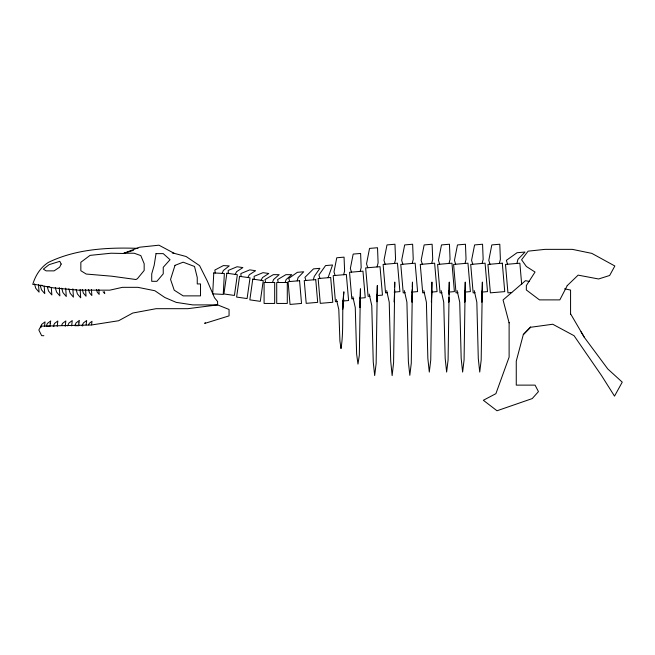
<?xml version="1.0" encoding="UTF-8"?>
<svg xmlns="http://www.w3.org/2000/svg" width="655" height="655" viewBox="0 0 655 655"><rect width="100%" height="100%" fill="white"/><g stroke="black" fill="none" stroke-linecap="round" stroke-linejoin="round"><path stroke-width="0.98" d="M376.944 300.629L377.321 285.555L376.134 363.533L374.685 375.561L373.244 361.92L371.778 305.648L369.207 294.079M394.572 290.099L394.269 302.16L394.646 290.591M394.646 287.087L394.777 282.068L393.589 362.641L392.14 375.634L390.699 360.905L389.234 302.16L386.663 290.591M412.273 289.101L411.946 302.16L412.322 290.591M412.322 287.087L412.453 282.068L411.266 363.304L409.817 375.34L408.376 361.691L406.911 302.16L404.34 290.591M448.863 298.14L448.757 302.16L448.921 297.337M448.986 293.113L449.273 282.068L448.077 360.045L446.636 372.073L445.187 358.432L443.73 302.16L441.151 290.591M44.483 326.239L45.048 321.867L41.732 324.34L40.454 327.189L41.224 327.189M57.239 326.305L57.828 320.991L54.512 323.464L53.235 326.305L53.997 326.305M65.254 326.264L65.844 320.942L62.528 323.414L61.57 325.551M71.657 325.887L72.246 320.573L68.931 323.046L67.653 325.887M86.108 324.896L86.673 320.524L83.357 322.997L82.088 325.838L82.849 325.838M91.544 324.847L92.003 321.31L89.317 323.308L88.63 324.847M360.315 296.74L359.963 307.547L360.438 288.781L359.325 355.231L357.974 364.106L356.623 354.044L355.264 307.547L352.857 296.74M376.944 301.791L377.198 294.079M431.801 290.591L431.424 302.16L431.932 282.068L430.744 360.045L429.295 372.073L427.854 358.432L426.389 302.16L423.818 290.591M449.019 294.447L449.142 290.591M465.132 290.591L464.747 302.16L465.255 282.068L464.067 360.045L462.626 372.073L461.177 358.432L459.72 302.16L457.141 290.591M482.244 290.591L481.867 302.16L482.375 282.068L481.179 360.045L479.738 372.073L478.289 358.432L476.832 302.16L474.253 290.591M343.769 299.589L342.606 309.537L343.883 291.786C341.558 310.65 344.063 329.833 341.001 348.591L339.912 340.968L338.807 309.537L336.449 299.589M297.198 280.905L298.05 277.63L303.715 271.776L297.329 272.324L288.781 278.424L289.739 281.544M313.36 279.816L314.212 276.541L319.877 268.329L313.491 268.877L304.943 277.335L305.901 280.463M328.081 277.704L332.543 264.98L325.584 265.578L318.903 275.002L319.951 278.4M343.629 274.732L344.604 270.99L344.055 257.145L336.752 257.767L334.001 271.899L335.098 275.468M360.185 271.391L361.167 267.567L360.618 253.444L353.168 254.083L350.351 268.493L351.473 272.136M377.051 266.937L378.107 262.843L377.517 247.729L369.535 248.409L366.53 263.834L367.725 267.731M394.498 263.449L395.563 259.355L394.965 244.233L386.99 244.921L383.977 260.346L385.181 264.243M412.175 263.449L413.24 259.355L412.642 244.233L404.667 244.921L401.662 260.346L402.858 264.243M431.661 263.449L432.718 259.355L432.12 244.233L424.145 244.921L421.14 260.346L422.336 264.243M448.994 263.449L450.05 259.355L449.461 244.233L441.486 244.921L438.473 260.346L439.677 264.243M464.984 263.449L466.041 259.355L465.451 244.233L457.477 244.921L454.464 260.346L455.659 264.243M482.096 263.449L483.161 259.355L482.563 244.233L474.588 244.921L471.575 260.346L472.779 264.243M499.323 263.449L500.387 259.355L499.79 244.233L491.815 244.921L488.802 260.346L490.005 264.243M516.893 263.449L517.949 259.355L525.032 252.036L517.049 252.724L506.372 260.346L507.568 264.243M530.648 326.902L523.304 334.582L516.263 361.142L516.263 385.124L535.069 385.124L538.451 391.608L532.237 398.584L497.014 410.767L483.349 400.27L495.9 393.663L509.115 357.131L509.115 322.53M272.488 282.502L273.52 279.57L279.161 274.666L273.282 274.666L264.988 279.57L265.627 282.502M285.105 282.502L286.129 279.57L291.77 274.666L285.891 274.666L277.605 279.57L278.236 282.502M222.168 273.372L223.347 270.507L229.234 265.897L223.363 265.594L214.832 270.056L215.307 273.012M235.186 274.404L236.619 271.653L242.89 267.584L237.069 266.757L228.177 270.45L228.39 273.438M247.868 277.523L249.301 274.764L255.573 270.703L249.76 269.876L240.86 273.569L241.073 276.557M261.091 280.307L262.524 277.556L268.796 273.487L262.974 272.66L254.075 276.353L254.287 279.341M205.244 322.612L204.647 323.455L229.062 315.874L229.062 309.455L217.599 304.902L192.824 304.902L176.236 302.381L164.847 297.517L154.883 290.746L137.886 287.332L122.46 287.332L109.827 290.157L78.297 290.157L53.702 287.922L34.78 284.385M523.304 334.582L530.648 327.271L552.73 324.241L574.058 335.704L601.527 375.561L614.513 396.128L622.25 382.135L607.84 369.027L584.473 337.571L581.026 331.757M124.163 253.223L133.415 250.366M387.465 292.687L385.549 292.851L383.11 264.423L397.479 263.187L399.91 291.614L394.163 292.105M405.142 292.687L403.226 292.851L400.786 264.423L415.155 263.187L417.587 291.614L411.839 292.105M370.01 296.175L368.094 296.338L365.662 267.911L380.023 266.683L382.463 295.102L376.715 295.601M353.733 298.688L351.817 298.852L349.541 272.3L362.96 271.154L365.236 297.697L359.489 298.197M424.62 292.687L422.704 292.851L420.264 264.423L434.633 263.187L437.065 291.614L431.326 292.105M337.456 301.488L335.434 301.66L333.198 275.632L346.356 274.502L348.591 300.53L342.516 301.054M441.961 292.687L440.045 292.851L437.606 264.423L451.975 263.187L454.406 291.614L448.659 292.105M457.943 292.687L456.027 292.851L453.596 264.423L467.957 263.187L470.396 291.614L464.649 292.105M475.063 292.687L473.147 292.851L470.708 264.423L485.077 263.187L487.508 291.614L481.761 292.105M511.768 292.515L507.936 292.851L505.496 264.423L519.865 263.187L521.691 284.507M137.959 248.36C107.657 247.279 75.882 248.949 48.2 262.499C40.34 267.658 35.427 275.509 32.75 284.385L35.223 284.557M124 253.223L134.169 253.223L140.817 255.597L144.166 263.719L144.166 270.474L137.435 278.67L135.962 279.521L111.784 276.205L86.206 274.044L80.843 270.72L80.843 262.27L90.03 255.376L111.088 253.223L123.328 253.477L139.531 247.222L158.969 245.191L174.214 253.338L186.11 256.514L199.57 265.619L207.316 281.044L214.529 297.812L217.599 301.521L217.599 304.902L187.772 308.685L156.136 308.685L132.777 313.033L118.637 320.737L91.389 325.003L40.987 326.149L38.833 329.981L41.642 335.647L43.86 335.72M42.174 285.31L40.176 285.31L41.453 289.764L44.769 293.636L44.196 286.194M49.264 286.636L47.266 286.636L48.544 291.09L51.86 294.963L51.286 287.52M172.265 252.994L174.214 253.338M529.494 281.503L525.49 280.668L503.056 299.965L509.115 322.899M564.561 288.814L570.57 290.067L570.57 314.154M103.089 291.721L104.751 293.661L104.489 291.721M570.57 313.786L584.473 337.571M96.481 289.477L97.235 292.114L99.192 294.398L98.84 289.477M88.507 289.477L89.44 292.728L91.856 295.552L91.422 289.477M82.317 289.477L83.349 293.088L86.034 296.232L85.559 289.477M76.119 289.477L77.396 293.939L80.704 297.812L80.123 289.477M68.849 288.822L70.126 293.276L73.442 297.149L72.852 288.822M61.685 288.167L62.962 292.629L66.278 296.502L65.688 288.167M55.29 287.586L56.559 292.048L59.875 295.921L59.286 287.586M34.486 283.844L35.763 288.298L39.079 292.171L38.506 284.737M50.222 323.406L50.148 326.255L46.145 326.255L47.422 323.406L50.73 320.934L50.222 323.406M78.895 322.858L78.821 325.699L74.817 325.699L76.095 322.858L79.402 320.385L78.895 322.858M213.784 272.938L212.687 293.849L223.257 294.406L224.354 273.487L213.784 272.938M226.876 273.217L223.928 293.956L234.408 295.446L237.356 274.715L226.876 273.217M239.558 276.336L236.611 297.075L247.091 298.565L250.038 277.826L239.558 276.336M252.781 279.12L249.833 299.859L260.305 301.349L263.261 280.618L252.781 279.12M156.029 253.632L154.154 265.406L151.723 273.839L151.723 281.314L156.897 281.314L163.242 273.839L163.242 267.314L170.038 259.707L163.242 253.632L156.029 253.632M175 265.357L170.554 279.423L174.222 290.19L183.154 295.872L200.52 295.872L200.52 283.934L197.253 283.934L197.253 277.523L194.527 266.479L183.154 262.18L175 265.357M61.161 264.047L59.646 267.191L54.111 270.867L46.12 270.867L43.353 269.123L49.133 264.645L59.785 261.337L61.161 264.047M567.255 285.596L559.837 299.884L539.458 299.884L526.342 289.977L526.342 285.596L535.037 272.046L526.342 266.47L521.577 259.773L528.11 251.16L545.083 249.358L572.331 249.358L591.85 253.387L614.849 265.995L609.658 275.477L598.596 278.981L578.128 275.133L567.255 285.596M330.677 277.483L318.15 278.555L320.27 303.347L332.797 302.274L330.677 277.483M502.303 263.187L487.934 264.423L490.374 292.851L504.735 291.614L502.303 263.187M299.581 280.7L288.085 281.683L290.034 304.428L301.529 303.445L299.581 280.7M315.743 279.619L304.248 280.602L306.196 303.347L317.691 302.356L315.743 279.619M274.682 282.502L264.096 282.502L264.096 303.445L274.682 303.445L274.682 282.502M287.291 282.502L276.713 282.502L276.713 303.445L287.291 303.445L287.291 282.502"/></g></svg>
